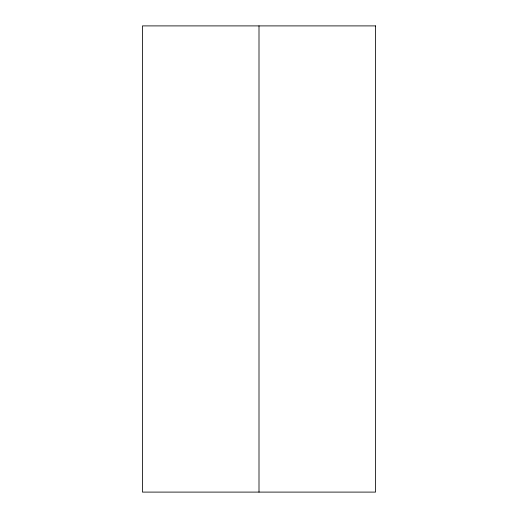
<?xml version="1.0" encoding="UTF-8"?>
<svg xmlns="http://www.w3.org/2000/svg" width="518" height="518" viewBox="0 0 518 518"><rect width="100%" height="100%" fill="white"/><g stroke="black" fill="none" stroke-linecap="round" stroke-linejoin="round"><path stroke-width="0.78" d="M259 25.9L259 492.1M375.55 25.9L142.45 25.9L142.45 492.1L375.55 492.1L375.55 25.9"/></g></svg>
